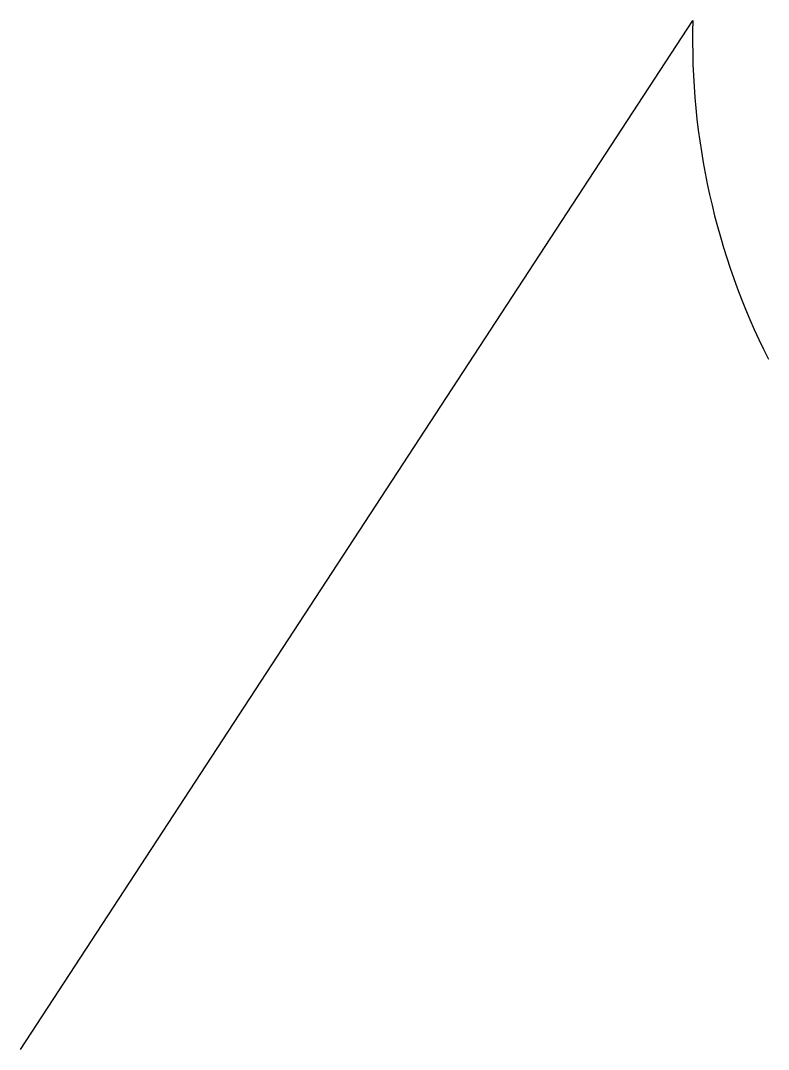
# Model space of a CAD drawing. Header units: millimetres. Extents: x 0 to 71.8, y 0 to 98.8.
import ezdxf

# ---------------------------------------------------------------- set-up
doc = ezdxf.new("R2010")
doc.units = ezdxf.units.MM
doc.layers.get('0').update_dxf_attribs({"linetype": 'CONTINUOUS', "lineweight": 25, "true_color": 0x000000})

msp = doc.modelspace()

# ---------------------------------------------------------------- linework, layer by layer
msp.add_line((0, 0), (64.5, 98.75))
msp.add_arc((132.407, 96.84), 67.933, 178.38865, 206.76228)

doc.saveas('drawing.dxf')
